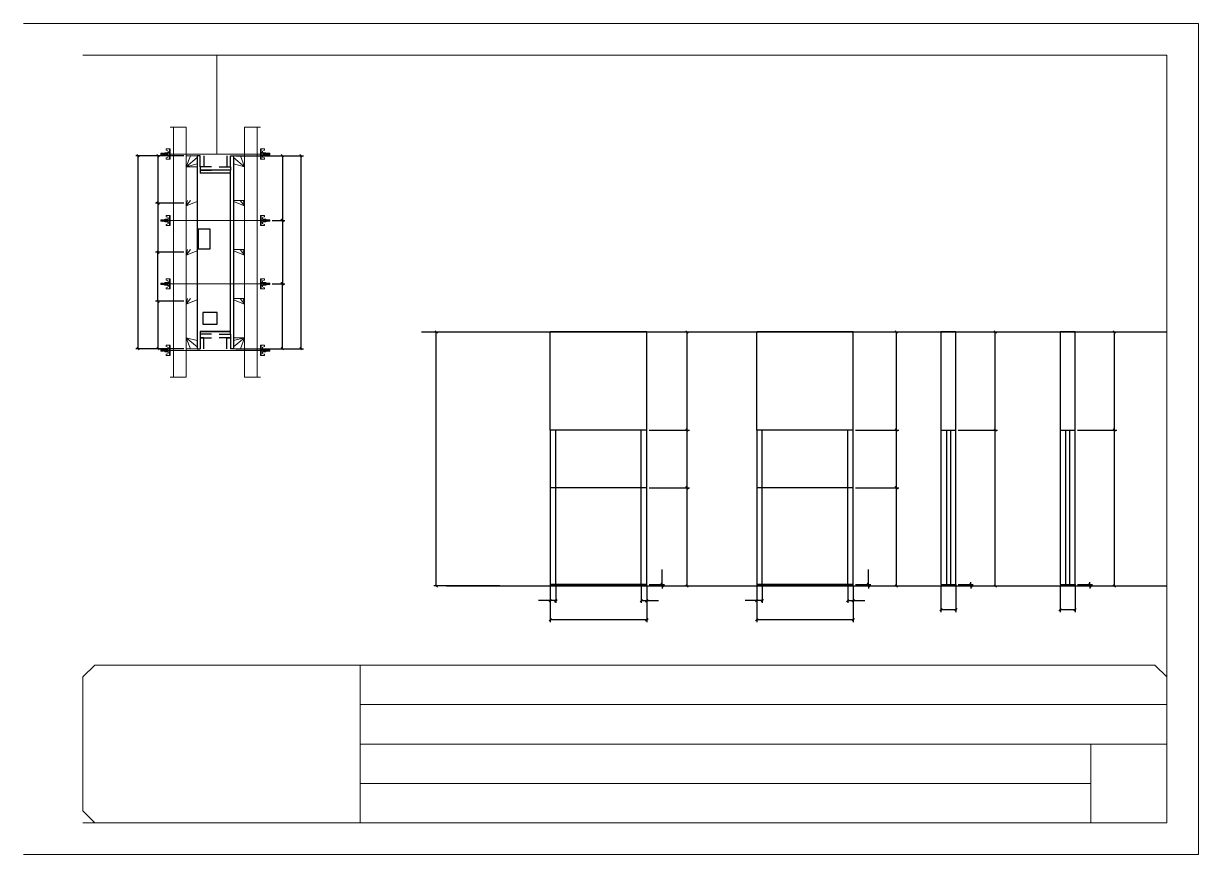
# Model space of a CAD drawing. Header units: metres. Extents: x 4341 to 8996, y 8403 to 9453.
# Drawn here: x 7511 to 8996, y 8403 to 9453 of the extents above; entities that cross this region are included whole.
import ezdxf

# ---------------------------------------------------------------- set-up
doc = ezdxf.new("R2010")
doc.units = ezdxf.units.M
for name, color, linetype in [('CHAPA', 7, 'Continuous'), ('COTA', 7, 'Continuous'), ('Hachura', 7, 'Continuous'), ('Madeira', 7, 'Continuous'), ('NIVEL 2° PAV.', 7, 'Continuous'), ('Nível', 7, 'Continuous'), ('Painéis', 7, 'Continuous'), ('Perfil Metálico', 7, 'Continuous'), ('SARR_2.2x7', 7, 'Continuous'), ('SARRAFO', 7, 'Continuous'), ('SARRAFO DE PRESSAO', 7, 'Continuous'), ('Texto Seção', 7, 'Continuous')]:
    doc.layers.add(name, color=color, linetype=linetype)

msp = doc.modelspace()

# ---------------------------------------------------------------- linework, layer by layer
at = {"layer": 'CHAPA', "color": 1, "lineweight": 25}
for points in [[(7734.7, 9285.8), (7730.7, 9285.8), (7730.7, 9041.8), (7734.7, 9041.8)], [(7734.7, 9285.8), (7730.7, 9285.8), (7730.7, 9041.8), (7734.7, 9041.8)], [(7772.7, 9285.8), (7776.7, 9285.8), (7776.7, 9041.8), (7772.7, 9041.8)], [(7772.7, 9285.8), (7776.7, 9285.8), (7776.7, 9041.8), (7772.7, 9041.8)], [(7772.7, 9263.8), (7772.7, 9267.4), (7734.7, 9267.4), (7734.7, 9263.8)], [(7772.7, 9263.8), (7772.7, 9267.4), (7734.7, 9267.4), (7734.7, 9263.8)], [(7772.7, 9060.2), (7772.7, 9063.8), (7734.7, 9063.8), (7734.7, 9060.2)], [(7772.7, 9060.2), (7772.7, 9063.8), (7734.7, 9063.8), (7734.7, 9060.2)]]:
    msp.add_lwpolyline(points, dxfattribs=at)
at = {"layer": 'COTA', "color": 241, "lineweight": 25}
for p, q in [((7713.7, 9285.8), (7653.1, 9285.8)), ((7656.1, 9041.8), (7656.1, 9285.8)), ((7713.7, 9285.8), (7678.1, 9285.8)), ((7681.1, 9285.8), (7681.1, 9225.8)), ((7779.7, 9285.8), (7865.1, 9285.8)), ((7813.7, 9285.8), (7841.4, 9285.8)), ((7838.4, 9285.8), (7838.4, 9203.9)), ((7862.1, 9041.8), (7862.1, 9285.8)), ((7713.7, 9225.8), (7678.1, 9225.8)), ((7713.7, 9225.8), (7678.1, 9225.8)), ((7681.1, 9225.8), (7681.1, 9163.8)), ((7825.5, 9203.9), (7841.4, 9203.9)), ((7825.5, 9203.9), (7841.4, 9203.9)), ((7838.4, 9203.9), (7838.4, 9123.9)), ((7713.7, 9163.8), (7678.1, 9163.8)), ((7713.7, 9163.8), (7678.1, 9163.8)), ((7681.1, 9101.8), (7681.1, 9163.8)), ((7825.5, 9123.9), (7841.4, 9123.9)), ((7825.5, 9123.9), (7841.4, 9123.9)), ((7838.4, 9041.8), (7838.4, 9123.9)), ((7713.7, 9101.8), (7678.1, 9101.8)), ((7713.7, 9101.8), (7678.1, 9101.8)), ((7681.1, 9101.8), (7681.1, 9041.8)), ((8299, 9063.1), (8177, 9063.1)), ((8177, 8939.1), (8177, 9063.1)), ((8299, 8939.1), (8299, 9063.1)), ((8559.9, 9063.1), (8437.9, 9063.1)), ((8437.9, 8939.1), (8437.9, 9063.1)), ((8559.9, 8939.1), (8559.9, 9063.1)), ((7713.7, 9041.8), (7653.1, 9041.8)), ((7713.7, 9041.8), (7678.1, 9041.8)), ((7779.7, 9041.8), (7865.1, 9041.8)), ((7813.7, 9041.8), (7841.4, 9041.8))]:
    msp.add_line(p, q, dxfattribs=at)
at = {"layer": 'COTA', "color": 0, "lineweight": 25}
for p, q in [((7657.6, 9284.3), (7654.6, 9287.3)), ((7682.6, 9284.3), (7679.6, 9287.3)), ((7839.9, 9284.3), (7836.9, 9287.3)), ((7863.6, 9284.3), (7860.6, 9287.3)), ((7679.6, 9227.3), (7682.6, 9224.3)), ((7682.6, 9224.3), (7679.6, 9227.3)), ((7836.9, 9205.4), (7839.9, 9202.4)), ((7839.9, 9202.4), (7836.9, 9205.4)), ((7679.6, 9165.3), (7682.6, 9162.3)), ((7682.6, 9162.3), (7679.6, 9165.3)), ((7839.9, 9122.4), (7836.9, 9125.4)), ((7836.9, 9125.4), (7839.9, 9122.4)), ((7682.6, 9100.3), (7679.6, 9103.3)), ((7679.6, 9103.3), (7682.6, 9100.3)), ((8351.3, 9061.6), (8348.3, 9064.6)), ((8615.9, 9061.6), (8612.9, 9064.6)), ((8740.9, 9061.6), (8737.9, 9064.6)), ((8891.4, 9061.6), (8888.4, 9064.6)), ((7654.6, 9043.3), (7657.6, 9040.3)), ((7679.6, 9043.3), (7682.6, 9040.3)), ((7836.9, 9043.3), (7839.9, 9040.3)), ((7860.6, 9043.3), (7863.6, 9040.3)), ((8351.3, 8937.6), (8348.3, 8940.6)), ((8348.3, 8940.6), (8351.3, 8937.6)), ((8615.9, 8937.6), (8612.9, 8940.6)), ((8612.9, 8940.6), (8615.9, 8937.6)), ((8737.9, 8940.6), (8740.9, 8937.6)), ((8740.9, 8937.6), (8737.9, 8940.6)), ((8888.4, 8940.6), (8891.4, 8937.6)), ((8891.4, 8937.6), (8888.4, 8940.6)), ((8351.3, 8864.6), (8348.3, 8867.6)), ((8348.3, 8867.6), (8351.3, 8864.6)), ((8615.9, 8864.6), (8612.9, 8867.6)), ((8612.9, 8867.6), (8615.9, 8864.6)), ((8316.8, 8745.6), (8319.8, 8742.6)), ((8319.8, 8740.6), (8316.8, 8743.6)), ((8348.3, 8743.6), (8351.3, 8740.6)), ((8577.6, 8745.6), (8580.6, 8742.6)), ((8580.6, 8740.6), (8577.6, 8743.6)), ((8612.9, 8743.6), (8615.9, 8740.6)), ((8707.1, 8745.6), (8710.1, 8742.6)), ((8710.1, 8740.6), (8707.1, 8743.6)), ((8737.9, 8743.6), (8740.9, 8740.6)), ((8857.6, 8745.6), (8860.6, 8742.6)), ((8860.6, 8740.6), (8857.6, 8743.6)), ((8888.4, 8743.6), (8891.4, 8740.6)), ((8178.5, 8725.1), (8175.5, 8722.1)), ((8182.5, 8722.1), (8185.5, 8725.1)), ((8293.5, 8725.1), (8290.5, 8722.1)), ((8297.5, 8722.1), (8300.5, 8725.1)), ((8439.4, 8725.1), (8436.4, 8722.1)), ((8443.4, 8722.1), (8446.4, 8725.1)), ((8554.4, 8725.1), (8551.4, 8722.1)), ((8558.4, 8722.1), (8561.4, 8725.1)), ((8672.2, 8713.7), (8669.2, 8710.7)), ((8688.2, 8710.7), (8691.2, 8713.7)), ((8822.7, 8713.7), (8819.7, 8710.7)), ((8838.7, 8710.7), (8841.7, 8713.7)), ((8178.5, 8701), (8175.5, 8698)), ((8297.5, 8698), (8300.5, 8701)), ((8439.4, 8701), (8436.4, 8698)), ((8558.4, 8698), (8561.4, 8701))]:
    msp.add_line(p, q, dxfattribs=at)
at = {"layer": 'COTA', "color": 180, "lineweight": 25}
for p, q in [((7747.1, 9192.9), (7732.1, 9192.9)), ((7732.1, 9192.9), (7732.1, 9167.9)), ((7747.1, 9167.9), (7747.1, 9192.9)), ((7732.1, 9167.9), (7747.1, 9167.9)), ((7755.9, 9087.8), (7737.9, 9087.8)), ((7737.9, 9087.8), (7737.9, 9072.8)), ((7755.9, 9072.8), (7755.9, 9087.8)), ((7737.9, 9072.8), (7755.9, 9072.8))]:
    msp.add_line(p, q, dxfattribs=at)
at = {"layer": 'COTA', "color": 4, "lineweight": 25}
for p, q in [((8302, 9063.1), (8352.8, 9063.1)), ((8349.8, 8939.1), (8349.8, 9063.1)), ((8562.9, 9063.1), (8617.4, 9063.1)), ((8614.4, 8939.1), (8614.4, 9063.1)), ((8692.7, 9063.1), (8742.4, 9063.1)), ((8739.4, 8939.1), (8739.4, 9063.1)), ((8843.2, 9063.1), (8892.9, 9063.1)), ((8889.9, 8939.1), (8889.9, 9063.1)), ((8302, 8939.1), (8352.8, 8939.1)), ((8302, 8939.1), (8352.8, 8939.1)), ((8349.8, 8866.1), (8349.8, 8939.1)), ((8562.9, 8939.1), (8617.4, 8939.1)), ((8562.9, 8939.1), (8617.4, 8939.1)), ((8614.4, 8866.1), (8614.4, 8939.1)), ((8692.7, 8939.1), (8742.4, 8939.1)), ((8692.7, 8939.1), (8742.4, 8939.1)), ((8739.4, 8742.1), (8739.4, 8939.1)), ((8843.2, 8939.1), (8892.9, 8939.1)), ((8843.2, 8939.1), (8892.9, 8939.1)), ((8889.9, 8742.1), (8889.9, 8939.1)), ((8302, 8866.1), (8352.8, 8866.1)), ((8302, 8866.1), (8352.8, 8866.1)), ((8349.8, 8742.1), (8349.8, 8866.1)), ((8562.9, 8866.1), (8617.4, 8866.1)), ((8562.9, 8866.1), (8617.4, 8866.1)), ((8614.4, 8742.1), (8614.4, 8866.1)), ((8318.3, 8744.1), (8318.3, 8762.9)), ((8579.1, 8744.1), (8579.1, 8762.9)), ((8708.6, 8744.1), (8708.6, 8747.1)), ((8859.1, 8744.1), (8859.1, 8747.1)), ((8177, 8741.1), (8177, 8696.5)), ((8177, 8739.1), (8177, 8720.6)), ((8184, 8741.1), (8184, 8720.6)), ((8292, 8741.1), (8292, 8720.6)), ((8299, 8741.1), (8299, 8696.5)), ((8299, 8739.1), (8299, 8720.6)), ((8302, 8744.1), (8321.3, 8744.1)), ((8302, 8742.1), (8321.3, 8742.1)), ((8302, 8742.1), (8352.8, 8742.1)), ((8318.3, 8742.1), (8318.3, 8744.1)), ((8318.3, 8742.1), (8318.3, 8739.1)), ((8437.9, 8741.1), (8437.9, 8696.5)), ((8437.9, 8739.1), (8437.9, 8720.6)), ((8444.9, 8741.1), (8444.9, 8720.6)), ((8552.9, 8741.1), (8552.9, 8720.6)), ((8559.9, 8741.1), (8559.9, 8696.5)), ((8559.9, 8739.1), (8559.9, 8720.6)), ((8562.9, 8744.1), (8582.1, 8744.1)), ((8562.9, 8742.1), (8582.1, 8742.1)), ((8562.9, 8742.1), (8617.4, 8742.1)), ((8579.1, 8742.1), (8579.1, 8744.1)), ((8579.1, 8742.1), (8579.1, 8739.1)), ((8670.7, 8741.1), (8670.7, 8709.2)), ((8689.7, 8741.1), (8689.7, 8709.2)), ((8692.7, 8744.1), (8711.6, 8744.1)), ((8692.7, 8742.1), (8711.6, 8742.1)), ((8692.7, 8742.1), (8742.4, 8742.1)), ((8708.6, 8742.1), (8708.6, 8744.1)), ((8708.6, 8742.1), (8708.6, 8739.1)), ((8821.2, 8741.1), (8821.2, 8709.2)), ((8840.2, 8741.1), (8840.2, 8709.2)), ((8843.2, 8744.1), (8862.1, 8744.1)), ((8843.2, 8742.1), (8862.1, 8742.1)), ((8843.2, 8742.1), (8892.9, 8742.1)), ((8859.1, 8742.1), (8859.1, 8744.1)), ((8859.1, 8742.1), (8859.1, 8739.1)), ((8177, 8723.6), (8162.3, 8723.6)), ((8184, 8723.6), (8177, 8723.6)), ((8292, 8723.6), (8299, 8723.6)), ((8299, 8723.6), (8313.8, 8723.6)), ((8437.9, 8723.6), (8423.2, 8723.6)), ((8444.9, 8723.6), (8437.9, 8723.6)), ((8552.9, 8723.6), (8559.9, 8723.6)), ((8559.9, 8723.6), (8574.6, 8723.6)), ((8670.7, 8712.2), (8689.7, 8712.2)), ((8821.2, 8712.2), (8840.2, 8712.2)), ((8299, 8699.5), (8177, 8699.5)), ((8559.9, 8699.5), (8437.9, 8699.5))]:
    msp.add_line(p, q, dxfattribs=at)
at = {"layer": 'COTA', "color": 241, "lineweight": 25}
for points in [[(8689.7, 8939.1), (8689.7, 9063.1), (8670.7, 9063.1), (8670.7, 8939.1)], [(8840.2, 8939.1), (8840.2, 9063.1), (8821.2, 9063.1), (8821.2, 8939.1)]]:
    msp.add_lwpolyline(points, dxfattribs=at)
at = {"layer": 'Hachura', "color": 0, "lineweight": 9}
for p, q in [((7685.2, 9288.8), (7684.9, 9288.5)), ((7684.9, 9288.5), (7684.9, 9287.2)), ((7685.2, 9286.9), (7684.9, 9287.2)), ((7685.5, 9288.8), (7685.2, 9288.8)), ((7685.2, 9286.9), (7685.2, 9288.8)), ((7685.9, 9286.9), (7685.2, 9288.2)), ((7685.8, 9286.8), (7685.2, 9287.9)), ((7685.2, 9287.4), (7685.6, 9286.8)), ((7685.2, 9287.2), (7685.3, 9286.9)), ((7685.5, 9288.8), (7686.5, 9286.9)), ((7685.5, 9288.8), (7686.5, 9286.9)), ((7685.6, 9288.9), (7686.7, 9286.8)), ((7686.9, 9286.8), (7685.9, 9288.9)), ((7685.9, 9286.9), (7686.5, 9286.9)), ((7686.7, 9288.8), (7686.1, 9288.8)), ((7687, 9286.9), (7686.1, 9288.8)), ((7686.7, 9288.8), (7687.7, 9286.9)), ((7686.8, 9288.9), (7687.9, 9286.8)), ((7688.1, 9286.8), (7687, 9288.9)), ((7687.7, 9286.9), (7687, 9286.9)), ((7687.9, 9288.8), (7687.2, 9288.8)), ((7688.2, 9286.9), (7687.2, 9288.8)), ((7687.4, 9288.8), (7687.2, 9288.8)), ((7687.9, 9288.8), (7688.8, 9286.9)), ((7688, 9288.9), (7689, 9286.8)), ((7689.3, 9286.8), (7688.2, 9288.9)), ((7688.4, 9286.9), (7688.2, 9286.9)), ((7689, 9288.8), (7688.4, 9288.8)), ((7689.3, 9286.9), (7688.4, 9288.8)), ((7688.4, 9286.9), (7688.8, 9286.9)), ((7689, 9288.8), (7690, 9286.9)), ((7689.3, 9286.9), (7690, 9286.9)), ((7690, 9287.7), (7689.4, 9288.9)), ((7690, 9287.9), (7689.5, 9288.8)), ((7690, 9288.8), (7689.5, 9288.8)), ((7690, 9286.1), (7690, 9289.5)), ((7690, 9289.5), (7693.2, 9289.5)), ((7690, 9288.5), (7693.2, 9288.5)), ((7690, 9286.9), (7693.2, 9286.9)), ((7693.2, 9286.1), (7690, 9286.1)), ((7690.1, 9286.1), (7690.1, 9289.5)), ((7691.5, 9294.3), (7691.5, 9292.6)), ((7691.5, 9292.6), (7693.7, 9292)), ((7691.5, 9283), (7693.7, 9283.6)), ((7691.5, 9281.4), (7691.5, 9283)), ((7695.8, 9281.4), (7691.5, 9281.4)), ((7696.7, 9294.3), (7691.6, 9294.3)), ((7693.2, 9289.7), (7693.2, 9285.9)), ((7695.8, 9289.7), (7693.2, 9289.7)), ((7693.2, 9285.9), (7693.2, 9286.1)), ((7693.2, 9285.9), (7693.2, 9286.1)), ((7693.2, 9285.9), (7695.8, 9285.9)), ((7695.8, 9288.1), (7693.8, 9288.1)), ((7693.8, 9287.6), (7695.8, 9287.6)), ((7694, 9291.7), (7694, 9289.7)), ((7694, 9283.9), (7694, 9285.9)), ((7695.8, 9294.3), (7695.8, 9281.4)), ((7695.8, 9294.3), (7695.8, 9289.1)), ((7695.8, 9294.1), (7696.7, 9294.1)), ((7695.8, 9293.9), (7696.7, 9293.9)), ((7695.8, 9293.6), (7696.7, 9293.6)), ((7695.8, 9293.1), (7696.7, 9293.1)), ((7695.8, 9292.3), (7696.7, 9292.3)), ((7695.8, 9290.9), (7696.7, 9290.9)), ((7695.8, 9287.8), (7695.8, 9289.7)), ((7695.8, 9289.1), (7695.8, 9288.5)), ((7695.8, 9287.8), (7696.7, 9287.8)), ((7695.8, 9284.8), (7696.7, 9284.8)), ((7695.8, 9283.4), (7696.7, 9283.4)), ((7695.8, 9282.5), (7696.7, 9282.5)), ((7695.8, 9282), (7696.7, 9282)), ((7695.8, 9281.7), (7696.7, 9281.7)), ((7695.8, 9281.5), (7696.7, 9281.5)), ((7695.8, 9281.4), (7696.7, 9281.4)), ((7696.1, 9288.8), (7695.9, 9288.8)), ((7695.9, 9286.8), (7696.4, 9286.8)), ((7696.5, 9288.8), (7696.1, 9288.8)), ((7696.7, 9281.4), (7696.7, 9294.3)), ((7696.7, 9282.3), (7696.7, 9290.1)), ((7810.7, 9281.4), (7810.7, 9294.3)), ((7810.7, 9294.3), (7815.8, 9294.3)), ((7811.6, 9294.1), (7810.7, 9294.1)), ((7811.6, 9293.9), (7810.7, 9293.9)), ((7811.6, 9293.6), (7810.7, 9293.6)), ((7811.6, 9293.1), (7810.7, 9293.1)), ((7811.6, 9292.3), (7810.7, 9292.3)), ((7811.6, 9290.9), (7810.7, 9290.9)), ((7810.7, 9282.3), (7810.7, 9290.1)), ((7811.6, 9287.8), (7810.7, 9287.8)), ((7811.6, 9284.8), (7810.7, 9284.8)), ((7811.6, 9283.4), (7810.7, 9283.4)), ((7811.6, 9282.5), (7810.7, 9282.5)), ((7811.6, 9282), (7810.7, 9282)), ((7811.6, 9281.7), (7810.7, 9281.7)), ((7811.6, 9281.5), (7810.7, 9281.5)), ((7811.6, 9281.4), (7810.7, 9281.4)), ((7810.8, 9288.8), (7811.3, 9288.8)), ((7811.5, 9286.8), (7811, 9286.8)), ((7811.3, 9288.8), (7811.5, 9288.8)), ((7811.6, 9294.3), (7811.6, 9281.4)), ((7811.6, 9294.3), (7811.6, 9289.1)), ((7811.6, 9287.8), (7811.6, 9289.7)), ((7811.6, 9289.7), (7814.2, 9289.7)), ((7811.6, 9289.1), (7811.6, 9288.5)), ((7811.6, 9288.1), (7813.6, 9288.1)), ((7813.6, 9287.6), (7811.6, 9287.6)), ((7814.2, 9285.9), (7811.6, 9285.9)), ((7811.6, 9281.4), (7815.9, 9281.4)), ((7813.4, 9291.7), (7813.4, 9289.7)), ((7813.4, 9283.9), (7813.4, 9285.9)), ((7815.9, 9292.6), (7813.6, 9292)), ((7815.9, 9283), (7813.6, 9283.6)), ((7814.2, 9289.7), (7814.2, 9285.9)), ((7817.4, 9289.5), (7814.2, 9289.5)), ((7817.4, 9288.5), (7814.2, 9288.5)), ((7817.4, 9286.9), (7814.2, 9286.9)), ((7814.2, 9286.1), (7817.4, 9286.1)), ((7814.2, 9285.9), (7814.2, 9286.1)), ((7814.2, 9285.9), (7814.2, 9286.1)), ((7815.9, 9294.3), (7815.9, 9292.6)), ((7815.9, 9281.4), (7815.9, 9283)), ((7817.3, 9286.1), (7817.3, 9289.5)), ((7817.4, 9286.1), (7817.4, 9289.5)), ((7817.4, 9287.7), (7818, 9288.9)), ((7818.4, 9288.8), (7817.4, 9286.9)), ((7817.4, 9287.9), (7817.9, 9288.8)), ((7817.4, 9288.8), (7817.9, 9288.8)), ((7818, 9286.9), (7817.4, 9286.9)), ((7818, 9286.9), (7819, 9288.8)), ((7818.1, 9286.8), (7819.2, 9288.9)), ((7819.4, 9288.9), (7818.4, 9286.8)), ((7818.4, 9288.8), (7819, 9288.8)), ((7819.5, 9288.8), (7818.6, 9286.9)), ((7819, 9286.9), (7818.6, 9286.9)), ((7819, 9286.9), (7819.2, 9286.9)), ((7819.2, 9286.9), (7820.2, 9288.8)), ((7819.3, 9286.8), (7820.4, 9288.9)), ((7820.6, 9288.9), (7819.5, 9286.8)), ((7819.5, 9288.8), (7820.2, 9288.8)), ((7820.7, 9288.8), (7819.7, 9286.9)), ((7819.7, 9286.9), (7820.4, 9286.9)), ((7820, 9288.8), (7820.2, 9288.8)), ((7820.4, 9286.8), (7821.5, 9288.9)), ((7820.4, 9286.9), (7821.3, 9288.8)), ((7821.8, 9288.9), (7820.7, 9286.8)), ((7820.7, 9288.8), (7821.3, 9288.8)), ((7821.9, 9288.8), (7820.9, 9286.9)), ((7821.9, 9288.8), (7820.9, 9286.9)), ((7821.5, 9286.9), (7820.9, 9286.9)), ((7821.5, 9286.9), (7822.2, 9288.2)), ((7821.6, 9286.8), (7822.2, 9287.9)), ((7822.2, 9287.4), (7821.8, 9286.8)), ((7821.9, 9288.8), (7822.2, 9288.8)), ((7822.2, 9287.2), (7822, 9286.9)), ((7822.2, 9288.8), (7822.5, 9288.5)), ((7822.2, 9286.9), (7822.2, 9288.8)), ((7822.2, 9286.9), (7822.5, 9287.2)), ((7822.5, 9288.5), (7822.5, 9287.2)), ((7691.5, 9210.3), (7691.5, 9208.6)), ((7691.5, 9208.6), (7693.7, 9208)), ((7696.7, 9210.3), (7691.6, 9210.3)), ((7694, 9207.7), (7694, 9205.7)), ((7695.8, 9210.3), (7695.8, 9197.4)), ((7695.8, 9210.3), (7695.8, 9205.1)), ((7695.8, 9210.1), (7696.7, 9210.1)), ((7695.8, 9209.9), (7696.7, 9209.9)), ((7695.8, 9209.6), (7696.7, 9209.6)), ((7695.8, 9209.1), (7696.7, 9209.1)), ((7695.8, 9208.3), (7696.7, 9208.3)), ((7696.7, 9197.4), (7696.7, 9210.3)), ((7810.7, 9197.4), (7810.7, 9210.3)), ((7810.7, 9210.3), (7815.8, 9210.3)), ((7811.6, 9210.1), (7810.7, 9210.1)), ((7811.6, 9209.9), (7810.7, 9209.9)), ((7811.6, 9209.6), (7810.7, 9209.6)), ((7811.6, 9209.1), (7810.7, 9209.1)), ((7811.6, 9208.3), (7810.7, 9208.3)), ((7811.6, 9210.3), (7811.6, 9197.4)), ((7811.6, 9210.3), (7811.6, 9205.1)), ((7813.4, 9207.7), (7813.4, 9205.7)), ((7815.9, 9208.6), (7813.6, 9208)), ((7815.9, 9210.3), (7815.9, 9208.6)), ((7685.2, 9204.8), (7684.9, 9204.5)), ((7684.9, 9204.5), (7684.9, 9203.2)), ((7685.2, 9202.9), (7684.9, 9203.2)), ((7685.5, 9204.8), (7685.2, 9204.8)), ((7685.2, 9202.9), (7685.2, 9204.8)), ((7685.9, 9202.9), (7685.2, 9204.2)), ((7685.8, 9202.8), (7685.2, 9203.9)), ((7685.2, 9203.4), (7685.6, 9202.8)), ((7685.2, 9203.2), (7685.3, 9202.9)), ((7685.5, 9204.8), (7686.5, 9202.9)), ((7685.5, 9204.8), (7686.5, 9202.9)), ((7685.6, 9204.9), (7686.7, 9202.8)), ((7686.9, 9202.8), (7685.9, 9204.9)), ((7685.9, 9202.9), (7686.5, 9202.9)), ((7686.7, 9204.8), (7686.1, 9204.8)), ((7687, 9202.9), (7686.1, 9204.8)), ((7686.7, 9204.8), (7687.7, 9202.9)), ((7686.8, 9204.9), (7687.9, 9202.8)), ((7688.1, 9202.8), (7687, 9204.9)), ((7687.7, 9202.9), (7687, 9202.9)), ((7687.9, 9204.8), (7687.2, 9204.8)), ((7688.2, 9202.9), (7687.2, 9204.8)), ((7687.4, 9204.8), (7687.2, 9204.8)), ((7687.9, 9204.8), (7688.8, 9202.9)), ((7688, 9204.9), (7689, 9202.8)), ((7689.3, 9202.8), (7688.2, 9204.9)), ((7688.4, 9202.9), (7688.2, 9202.9)), ((7689, 9204.8), (7688.4, 9204.8)), ((7689.3, 9202.9), (7688.4, 9204.8)), ((7688.4, 9202.9), (7688.8, 9202.9)), ((7689, 9204.8), (7690, 9202.9)), ((7689.3, 9202.9), (7690, 9202.9)), ((7690, 9203.7), (7689.4, 9204.9)), ((7690, 9203.9), (7689.5, 9204.8)), ((7690, 9204.8), (7689.5, 9204.8)), ((7690, 9202.1), (7690, 9205.5)), ((7690, 9205.5), (7693.2, 9205.5)), ((7690, 9204.5), (7693.2, 9204.5)), ((7690, 9202.9), (7693.2, 9202.9)), ((7693.2, 9202.1), (7690, 9202.1)), ((7690.1, 9202.1), (7690.1, 9205.5)), ((7691.5, 9199), (7693.7, 9199.6)), ((7691.5, 9197.4), (7691.5, 9199)), ((7695.8, 9197.4), (7691.5, 9197.4)), ((7693.2, 9205.7), (7693.2, 9201.9)), ((7695.8, 9205.7), (7693.2, 9205.7)), ((7693.2, 9201.9), (7693.2, 9202.1)), ((7693.2, 9201.9), (7693.2, 9202.1)), ((7693.2, 9201.9), (7695.8, 9201.9)), ((7695.8, 9204.1), (7693.8, 9204.1)), ((7693.8, 9203.6), (7695.8, 9203.6)), ((7694, 9199.9), (7694, 9201.9)), ((7695.8, 9206.9), (7696.7, 9206.9)), ((7695.8, 9203.8), (7695.8, 9205.7)), ((7695.8, 9205.1), (7695.8, 9204.5)), ((7695.8, 9203.8), (7696.7, 9203.8)), ((7695.8, 9200.8), (7696.7, 9200.8)), ((7695.8, 9199.4), (7696.7, 9199.4)), ((7695.8, 9198.5), (7696.7, 9198.5)), ((7695.8, 9198), (7696.7, 9198)), ((7695.8, 9197.7), (7696.7, 9197.7)), ((7695.8, 9197.5), (7696.7, 9197.5)), ((7695.8, 9197.4), (7696.7, 9197.4)), ((7696.1, 9204.8), (7695.9, 9204.8)), ((7695.9, 9202.8), (7696.4, 9202.8)), ((7696.5, 9204.8), (7696.1, 9204.8)), ((7696.7, 9198.3), (7696.7, 9206.1)), ((7811.6, 9206.9), (7810.7, 9206.9)), ((7810.7, 9198.3), (7810.7, 9206.1)), ((7811.6, 9203.8), (7810.7, 9203.8)), ((7811.6, 9200.8), (7810.7, 9200.8)), ((7811.6, 9199.4), (7810.7, 9199.4)), ((7811.6, 9198.5), (7810.7, 9198.5)), ((7811.6, 9198), (7810.7, 9198)), ((7811.6, 9197.7), (7810.7, 9197.7)), ((7811.6, 9197.5), (7810.7, 9197.5)), ((7811.6, 9197.4), (7810.7, 9197.4)), ((7810.8, 9204.8), (7811.3, 9204.8)), ((7811.5, 9202.8), (7811, 9202.8)), ((7811.3, 9204.8), (7811.5, 9204.8)), ((7811.6, 9203.8), (7811.6, 9205.7)), ((7811.6, 9205.7), (7814.2, 9205.7)), ((7811.6, 9205.1), (7811.6, 9204.5)), ((7811.6, 9204.1), (7813.6, 9204.1)), ((7813.6, 9203.6), (7811.6, 9203.6)), ((7814.2, 9201.9), (7811.6, 9201.9)), ((7811.6, 9197.4), (7815.9, 9197.4)), ((7813.4, 9199.9), (7813.4, 9201.9)), ((7815.9, 9199), (7813.6, 9199.6)), ((7814.2, 9205.7), (7814.2, 9201.9)), ((7817.4, 9205.5), (7814.2, 9205.5)), ((7817.4, 9204.5), (7814.2, 9204.5)), ((7817.4, 9202.9), (7814.2, 9202.9)), ((7814.2, 9202.1), (7817.4, 9202.1)), ((7814.2, 9201.9), (7814.2, 9202.1)), ((7814.2, 9201.9), (7814.2, 9202.1)), ((7815.9, 9197.4), (7815.9, 9199)), ((7817.3, 9202.1), (7817.3, 9205.5)), ((7817.4, 9202.1), (7817.4, 9205.5)), ((7817.4, 9203.7), (7818, 9204.9)), ((7818.4, 9204.8), (7817.4, 9202.9)), ((7817.4, 9203.9), (7817.9, 9204.8)), ((7817.4, 9204.8), (7817.9, 9204.8)), ((7818, 9202.9), (7817.4, 9202.9)), ((7818, 9202.9), (7819, 9204.8)), ((7818.1, 9202.8), (7819.2, 9204.9)), ((7819.4, 9204.9), (7818.4, 9202.8)), ((7818.4, 9204.8), (7819, 9204.8)), ((7819.5, 9204.8), (7818.6, 9202.9)), ((7819, 9202.9), (7818.6, 9202.9)), ((7819, 9202.9), (7819.2, 9202.9)), ((7819.2, 9202.9), (7820.2, 9204.8)), ((7819.3, 9202.8), (7820.4, 9204.9)), ((7820.6, 9204.9), (7819.5, 9202.8)), ((7819.5, 9204.8), (7820.2, 9204.8)), ((7820.7, 9204.8), (7819.7, 9202.9)), ((7819.7, 9202.9), (7820.4, 9202.9)), ((7820, 9204.8), (7820.2, 9204.8)), ((7820.4, 9202.8), (7821.5, 9204.9)), ((7820.4, 9202.9), (7821.3, 9204.8)), ((7821.8, 9204.9), (7820.7, 9202.8)), ((7820.7, 9204.8), (7821.3, 9204.8)), ((7821.9, 9204.8), (7820.9, 9202.9)), ((7821.9, 9204.8), (7820.9, 9202.9)), ((7821.5, 9202.9), (7820.9, 9202.9)), ((7821.5, 9202.9), (7822.2, 9204.2)), ((7821.6, 9202.8), (7822.2, 9203.9)), ((7822.2, 9203.4), (7821.8, 9202.8)), ((7821.9, 9204.8), (7822.2, 9204.8)), ((7822.2, 9203.2), (7822, 9202.9)), ((7822.2, 9204.8), (7822.5, 9204.5)), ((7822.2, 9202.9), (7822.2, 9204.8)), ((7822.2, 9202.9), (7822.5, 9203.2)), ((7822.5, 9204.5), (7822.5, 9203.2)), ((7685.2, 9124.8), (7684.9, 9124.5)), ((7684.9, 9124.5), (7684.9, 9123.2)), ((7685.2, 9122.9), (7684.9, 9123.2)), ((7685.5, 9124.8), (7685.2, 9124.8)), ((7685.2, 9122.9), (7685.2, 9124.8)), ((7685.9, 9122.9), (7685.2, 9124.2)), ((7685.8, 9122.8), (7685.2, 9123.9)), ((7685.2, 9123.4), (7685.6, 9122.8)), ((7685.2, 9123.2), (7685.3, 9122.9)), ((7685.5, 9124.8), (7686.5, 9122.9)), ((7685.5, 9124.8), (7686.5, 9122.9)), ((7685.6, 9124.9), (7686.7, 9122.8)), ((7686.9, 9122.8), (7685.9, 9124.9)), ((7685.9, 9122.9), (7686.5, 9122.9)), ((7686.7, 9124.8), (7686.1, 9124.8)), ((7687, 9122.9), (7686.1, 9124.8)), ((7686.7, 9124.8), (7687.7, 9122.9)), ((7686.8, 9124.9), (7687.9, 9122.8)), ((7688.1, 9122.8), (7687, 9124.9)), ((7687.7, 9122.9), (7687, 9122.9)), ((7687.9, 9124.8), (7687.2, 9124.8)), ((7688.2, 9122.9), (7687.2, 9124.8)), ((7687.4, 9124.8), (7687.2, 9124.8)), ((7687.9, 9124.8), (7688.8, 9122.9)), ((7688, 9124.9), (7689, 9122.8)), ((7689.3, 9122.8), (7688.2, 9124.9)), ((7688.4, 9122.9), (7688.2, 9122.9)), ((7689, 9124.8), (7688.4, 9124.8)), ((7689.3, 9122.9), (7688.4, 9124.8)), ((7688.4, 9122.9), (7688.8, 9122.9)), ((7689, 9124.8), (7690, 9122.9)), ((7689.3, 9122.9), (7690, 9122.9)), ((7690, 9123.7), (7689.4, 9124.9)), ((7690, 9123.9), (7689.5, 9124.8)), ((7690, 9124.8), (7689.5, 9124.8)), ((7690, 9122.1), (7690, 9125.5)), ((7690, 9125.5), (7693.2, 9125.5)), ((7690, 9124.5), (7693.2, 9124.5)), ((7690, 9122.9), (7693.2, 9122.9)), ((7693.2, 9122.1), (7690, 9122.1)), ((7690.1, 9122.1), (7690.1, 9125.5)), ((7691.5, 9130.3), (7691.5, 9128.6)), ((7691.5, 9128.6), (7693.7, 9128)), ((7691.5, 9119), (7693.7, 9119.6)), ((7691.5, 9117.4), (7691.5, 9119)), ((7696.7, 9130.3), (7691.6, 9130.3)), ((7693.2, 9125.7), (7693.2, 9121.9)), ((7695.8, 9125.7), (7693.2, 9125.7)), ((7693.2, 9121.9), (7693.2, 9122.1)), ((7693.2, 9121.9), (7693.2, 9122.1)), ((7693.2, 9121.9), (7695.8, 9121.9)), ((7695.8, 9124.1), (7693.8, 9124.1)), ((7693.8, 9123.6), (7695.8, 9123.6)), ((7694, 9127.7), (7694, 9125.7)), ((7694, 9119.9), (7694, 9121.9)), ((7695.8, 9130.3), (7695.8, 9117.4)), ((7695.8, 9130.3), (7695.8, 9125.1)), ((7695.8, 9130.1), (7696.7, 9130.1)), ((7695.8, 9129.9), (7696.7, 9129.9)), ((7695.8, 9129.6), (7696.7, 9129.6)), ((7695.8, 9129.1), (7696.7, 9129.1)), ((7695.8, 9128.3), (7696.7, 9128.3)), ((7695.8, 9126.9), (7696.7, 9126.9)), ((7695.8, 9123.8), (7695.8, 9125.7)), ((7695.8, 9125.1), (7695.8, 9124.5)), ((7695.8, 9123.8), (7696.7, 9123.8)), ((7695.8, 9120.8), (7696.7, 9120.8)), ((7695.8, 9119.4), (7696.7, 9119.4)), ((7695.8, 9118.5), (7696.7, 9118.5)), ((7695.8, 9118), (7696.7, 9118)), ((7696.1, 9124.8), (7695.9, 9124.8)), ((7695.9, 9122.8), (7696.4, 9122.8)), ((7696.5, 9124.8), (7696.1, 9124.8)), ((7696.7, 9117.4), (7696.7, 9130.3)), ((7696.7, 9118.3), (7696.7, 9126.1)), ((7810.7, 9117.4), (7810.7, 9130.3)), ((7810.7, 9130.3), (7815.8, 9130.3)), ((7811.6, 9130.1), (7810.7, 9130.1)), ((7811.6, 9129.9), (7810.7, 9129.9)), ((7811.6, 9129.6), (7810.7, 9129.6)), ((7811.6, 9129.1), (7810.7, 9129.1)), ((7811.6, 9128.3), (7810.7, 9128.3)), ((7811.6, 9126.9), (7810.7, 9126.9)), ((7810.7, 9118.3), (7810.7, 9126.1)), ((7811.6, 9123.8), (7810.7, 9123.8)), ((7811.6, 9120.8), (7810.7, 9120.8)), ((7811.6, 9119.4), (7810.7, 9119.4)), ((7811.6, 9118.5), (7810.7, 9118.5)), ((7811.6, 9118), (7810.7, 9118)), ((7810.8, 9124.8), (7811.3, 9124.8)), ((7811.5, 9122.8), (7811, 9122.8)), ((7811.3, 9124.8), (7811.5, 9124.8)), ((7811.6, 9130.3), (7811.6, 9117.4)), ((7811.6, 9130.3), (7811.6, 9125.1)), ((7811.6, 9123.8), (7811.6, 9125.7)), ((7811.6, 9125.7), (7814.2, 9125.7)), ((7811.6, 9125.1), (7811.6, 9124.5)), ((7811.6, 9124.1), (7813.6, 9124.1)), ((7813.6, 9123.6), (7811.6, 9123.6)), ((7814.2, 9121.9), (7811.6, 9121.9)), ((7813.4, 9127.7), (7813.4, 9125.7)), ((7813.4, 9119.9), (7813.4, 9121.9)), ((7815.9, 9128.6), (7813.6, 9128)), ((7815.9, 9119), (7813.6, 9119.6)), ((7814.2, 9125.7), (7814.2, 9121.9)), ((7817.4, 9125.5), (7814.2, 9125.5)), ((7817.4, 9124.5), (7814.2, 9124.5)), ((7817.4, 9122.9), (7814.2, 9122.9)), ((7814.2, 9122.1), (7817.4, 9122.1)), ((7814.2, 9121.9), (7814.2, 9122.1)), ((7814.2, 9121.9), (7814.2, 9122.1)), ((7815.9, 9130.3), (7815.9, 9128.6)), ((7815.9, 9117.4), (7815.9, 9119)), ((7817.3, 9122.1), (7817.3, 9125.5)), ((7817.4, 9122.1), (7817.4, 9125.5)), ((7817.4, 9123.7), (7818, 9124.9)), ((7818.4, 9124.8), (7817.4, 9122.9)), ((7817.4, 9123.9), (7817.9, 9124.8)), ((7817.4, 9124.8), (7817.9, 9124.8)), ((7818, 9122.9), (7817.4, 9122.9)), ((7818, 9122.9), (7819, 9124.8)), ((7818.1, 9122.8), (7819.2, 9124.9)), ((7819.4, 9124.9), (7818.4, 9122.8)), ((7818.4, 9124.8), (7819, 9124.8)), ((7819.5, 9124.8), (7818.6, 9122.9)), ((7819, 9122.9), (7818.6, 9122.9)), ((7819, 9122.9), (7819.2, 9122.9)), ((7819.2, 9122.9), (7820.2, 9124.8)), ((7819.3, 9122.8), (7820.4, 9124.9)), ((7820.6, 9124.9), (7819.5, 9122.8)), ((7819.5, 9124.8), (7820.2, 9124.8)), ((7820.7, 9124.8), (7819.7, 9122.9)), ((7819.7, 9122.9), (7820.4, 9122.9)), ((7820, 9124.8), (7820.2, 9124.8)), ((7820.4, 9122.8), (7821.5, 9124.9)), ((7820.4, 9122.9), (7821.3, 9124.8)), ((7821.8, 9124.9), (7820.7, 9122.8)), ((7820.7, 9124.8), (7821.3, 9124.8)), ((7821.9, 9124.8), (7820.9, 9122.9)), ((7821.9, 9124.8), (7820.9, 9122.9)), ((7821.5, 9122.9), (7820.9, 9122.9)), ((7821.5, 9122.9), (7822.2, 9124.2)), ((7821.6, 9122.8), (7822.2, 9123.9)), ((7822.2, 9123.4), (7821.8, 9122.8)), ((7821.9, 9124.8), (7822.2, 9124.8)), ((7822.2, 9123.2), (7822, 9122.9)), ((7822.2, 9124.8), (7822.5, 9124.5)), ((7822.2, 9122.9), (7822.2, 9124.8)), ((7822.2, 9122.9), (7822.5, 9123.2)), ((7822.5, 9124.5), (7822.5, 9123.2)), ((7695.8, 9117.4), (7691.5, 9117.4)), ((7695.8, 9117.7), (7696.7, 9117.7)), ((7695.8, 9117.5), (7696.7, 9117.5)), ((7695.8, 9117.4), (7696.7, 9117.4)), ((7811.6, 9117.7), (7810.7, 9117.7)), ((7811.6, 9117.5), (7810.7, 9117.5)), ((7811.6, 9117.4), (7810.7, 9117.4)), ((7811.6, 9117.4), (7815.9, 9117.4)), ((7695.8, 9046.3), (7691.5, 9046.3)), ((7691.5, 9046.3), (7691.5, 9044.6)), ((7691.5, 9044.6), (7693.7, 9044)), ((7694, 9043.7), (7694, 9041.7)), ((7695.8, 9033.4), (7695.8, 9046.3)), ((7695.8, 9046.3), (7696.7, 9046.3)), ((7695.8, 9046.1), (7696.7, 9046.1)), ((7695.8, 9045.9), (7696.7, 9045.9)), ((7695.8, 9045.6), (7696.7, 9045.6)), ((7695.8, 9045.1), (7696.7, 9045.1)), ((7695.8, 9044.3), (7696.7, 9044.3)), ((7696.7, 9046.3), (7696.7, 9033.4)), ((7696.7, 9045.3), (7696.7, 9037.5)), ((7810.7, 9046.3), (7810.7, 9033.4)), ((7811.6, 9046.3), (7810.7, 9046.3)), ((7811.6, 9046.1), (7810.7, 9046.1)), ((7811.6, 9045.9), (7810.7, 9045.9)), ((7811.6, 9045.6), (7810.7, 9045.6)), ((7810.7, 9045.3), (7810.7, 9037.5)), ((7811.6, 9045.1), (7810.7, 9045.1)), ((7811.6, 9044.3), (7810.7, 9044.3)), ((7811.6, 9033.4), (7811.6, 9046.3)), ((7811.6, 9046.3), (7815.9, 9046.3)), ((7813.4, 9043.7), (7813.4, 9041.7)), ((7815.9, 9044.6), (7813.6, 9044)), ((7815.9, 9046.3), (7815.9, 9044.6)), ((7685.2, 9040.7), (7684.9, 9040.4)), ((7684.9, 9039.1), (7684.9, 9040.4)), ((7685.2, 9038.8), (7684.9, 9039.1)), ((7685.2, 9040.2), (7685.6, 9040.9)), ((7685.8, 9040.8), (7685.2, 9039.7)), ((7685.2, 9040.5), (7685.3, 9040.7)), ((7685.9, 9040.7), (7685.2, 9039.4)), ((7685.2, 9040.7), (7685.2, 9038.8)), ((7685.5, 9038.8), (7685.2, 9038.8)), ((7685.5, 9038.8), (7686.5, 9040.7)), ((7685.5, 9038.8), (7686.5, 9040.7)), ((7685.6, 9038.7), (7686.7, 9040.9)), ((7686.9, 9040.8), (7685.9, 9038.7)), ((7685.9, 9040.7), (7686.5, 9040.7)), ((7687, 9040.7), (7686.1, 9038.8)), ((7686.7, 9038.8), (7686.1, 9038.8)), ((7686.7, 9038.8), (7687.7, 9040.7)), ((7686.8, 9038.7), (7687.9, 9040.9)), ((7688.1, 9040.8), (7687, 9038.7)), ((7687.7, 9040.7), (7687, 9040.7)), ((7688.2, 9040.7), (7687.2, 9038.8)), ((7687.9, 9038.8), (7687.2, 9038.8)), ((7687.4, 9038.8), (7687.2, 9038.8)), ((7687.9, 9038.8), (7688.8, 9040.7)), ((7688, 9038.7), (7689, 9040.9)), ((7689.3, 9040.8), (7688.2, 9038.7)), ((7688.4, 9040.7), (7688.2, 9040.7)), ((7688.4, 9040.7), (7688.8, 9040.7)), ((7689.3, 9040.7), (7688.4, 9038.8)), ((7689, 9038.8), (7688.4, 9038.8)), ((7689, 9038.8), (7690, 9040.7)), ((7689.3, 9040.7), (7690, 9040.7)), ((7690, 9039.9), (7689.4, 9038.7)), ((7690, 9039.7), (7689.5, 9038.8)), ((7690, 9038.8), (7689.5, 9038.8)), ((7690, 9041.5), (7690, 9038.1)), ((7693.2, 9041.5), (7690, 9041.5)), ((7690, 9040.7), (7693.2, 9040.7)), ((7690, 9039.2), (7693.2, 9039.2)), ((7690, 9038.1), (7693.2, 9038.1)), ((7690.1, 9041.5), (7690.1, 9038.1)), ((7691.5, 9035), (7693.7, 9035.6)), ((7691.5, 9033.4), (7691.5, 9035)), ((7696.7, 9033.4), (7691.6, 9033.4)), ((7693.2, 9037.9), (7693.2, 9041.7)), ((7693.2, 9041.7), (7695.8, 9041.7)), ((7693.2, 9041.7), (7693.2, 9041.5)), ((7693.2, 9041.7), (7693.2, 9041.5)), ((7695.8, 9037.9), (7693.2, 9037.9)), ((7693.8, 9040), (7695.8, 9040)), ((7695.8, 9039.5), (7693.8, 9039.5)), ((7694, 9035.9), (7694, 9037.9)), ((7695.8, 9042.8), (7696.7, 9042.8)), ((7695.8, 9039.8), (7695.8, 9037.9)), ((7695.8, 9039.8), (7696.7, 9039.8)), ((7695.8, 9038.5), (7695.8, 9039.2)), ((7695.8, 9033.4), (7695.8, 9038.5)), ((7695.8, 9036.8), (7696.7, 9036.8)), ((7695.8, 9035.4), (7696.7, 9035.4)), ((7695.8, 9034.5), (7696.7, 9034.5)), ((7695.8, 9034), (7696.7, 9034)), ((7695.8, 9033.7), (7696.7, 9033.7)), ((7695.8, 9033.5), (7696.7, 9033.5)), ((7695.9, 9040.8), (7696.4, 9040.8)), ((7696.1, 9038.8), (7695.9, 9038.8)), ((7696.5, 9038.8), (7696.1, 9038.8)), ((7811.6, 9042.8), (7810.7, 9042.8)), ((7811.6, 9039.8), (7810.7, 9039.8)), ((7811.6, 9036.8), (7810.7, 9036.8)), ((7811.6, 9035.4), (7810.7, 9035.4)), ((7811.6, 9034.5), (7810.7, 9034.5)), ((7811.6, 9034), (7810.7, 9034)), ((7811.6, 9033.7), (7810.7, 9033.7)), ((7811.6, 9033.5), (7810.7, 9033.5)), ((7810.7, 9033.4), (7815.8, 9033.4)), ((7810.8, 9038.8), (7811.3, 9038.8)), ((7811.5, 9040.8), (7811, 9040.8)), ((7811.3, 9038.8), (7811.5, 9038.8)), ((7814.2, 9041.7), (7811.6, 9041.7)), ((7813.6, 9040), (7811.6, 9040)), ((7811.6, 9039.8), (7811.6, 9037.9)), ((7811.6, 9039.5), (7813.6, 9039.5)), ((7811.6, 9038.5), (7811.6, 9039.2)), ((7811.6, 9033.4), (7811.6, 9038.5)), ((7811.6, 9037.9), (7814.2, 9037.9)), ((7813.4, 9035.9), (7813.4, 9037.9)), ((7815.9, 9035), (7813.6, 9035.6)), ((7814.2, 9037.9), (7814.2, 9041.7)), ((7814.2, 9041.7), (7814.2, 9041.5)), ((7814.2, 9041.7), (7814.2, 9041.5)), ((7814.2, 9041.5), (7817.4, 9041.5)), ((7817.4, 9040.7), (7814.2, 9040.7)), ((7817.4, 9039.2), (7814.2, 9039.2)), ((7817.4, 9038.1), (7814.2, 9038.1)), ((7815.9, 9033.4), (7815.9, 9035)), ((7817.3, 9041.5), (7817.3, 9038.1)), ((7817.4, 9041.5), (7817.4, 9038.1)), ((7818, 9040.7), (7817.4, 9040.7)), ((7818.4, 9038.8), (7817.4, 9040.7)), ((7817.4, 9039.9), (7818, 9038.7)), ((7817.4, 9039.7), (7817.9, 9038.8)), ((7817.4, 9038.8), (7817.9, 9038.8)), ((7818, 9040.7), (7819, 9038.8)), ((7818.1, 9040.8), (7819.2, 9038.7)), ((7819.4, 9038.7), (7818.4, 9040.9)), ((7818.4, 9038.8), (7819, 9038.8)), ((7819, 9040.7), (7818.6, 9040.7)), ((7819.5, 9038.8), (7818.6, 9040.7)), ((7819, 9040.7), (7819.2, 9040.7)), ((7819.2, 9040.7), (7820.2, 9038.8)), ((7819.3, 9040.8), (7820.4, 9038.7)), ((7820.6, 9038.7), (7819.5, 9040.9)), ((7819.5, 9038.8), (7820.2, 9038.8)), ((7819.7, 9040.7), (7820.4, 9040.7)), ((7820.7, 9038.8), (7819.7, 9040.7)), ((7820, 9038.8), (7820.2, 9038.8)), ((7820.4, 9040.8), (7821.5, 9038.7)), ((7820.4, 9040.7), (7821.3, 9038.8)), ((7821.8, 9038.7), (7820.7, 9040.9)), ((7820.7, 9038.8), (7821.3, 9038.8)), ((7821.9, 9038.8), (7820.9, 9040.7)), ((7821.5, 9040.7), (7820.9, 9040.7)), ((7821.9, 9038.8), (7820.9, 9040.7)), ((7821.5, 9040.7), (7822.2, 9039.4)), ((7821.6, 9040.8), (7822.2, 9039.7)), ((7822.2, 9040.2), (7821.8, 9040.9)), ((7821.9, 9038.8), (7822.2, 9038.8)), ((7822.2, 9040.5), (7822, 9040.7)), ((7822.2, 9040.7), (7822.5, 9040.4)), ((7822.2, 9040.7), (7822.2, 9038.8)), ((7822.2, 9038.8), (7822.5, 9039.1)), ((7822.5, 9039.1), (7822.5, 9040.4))]:
    msp.add_line(p, q, dxfattribs=at)
at = {"layer": 'Hachura', "color": 251, "lineweight": 9}
for p, q in [((7821.5, 9287.8), (7689.7, 9287.8)), ((7821.5, 9203.8), (7689.7, 9203.8)), ((7821.5, 9123.8), (7689.7, 9123.8)), ((7821.5, 9039.8), (7689.7, 9039.8))]:
    msp.add_line(p, q, dxfattribs=at)
at = {"layer": 'Madeira', "color": 126, "lineweight": 18}
for p, q in [((7716.7, 9271.8), (7722.1, 9285.8)), ((7716.7, 9271.8), (7730.7, 9283.3)), ((7790.7, 9271.8), (7776.7, 9283.3)), ((7790.7, 9271.8), (7785.3, 9285.8)), ((7716.7, 9271.8), (7730.7, 9275.3)), ((7790.7, 9271.8), (7776.7, 9275.3)), ((7716.7, 9222.3), (7722.4, 9229.3)), ((7716.7, 9222.3), (7718.4, 9229.3)), ((7716.7, 9222.3), (7730.7, 9227.7)), ((7790.7, 9222.3), (7776.7, 9227.7)), ((7790.7, 9222.3), (7785, 9229.3)), ((7790.7, 9222.3), (7789, 9229.3)), ((7716.7, 9160.3), (7722.4, 9167.3)), ((7716.7, 9160.3), (7718.4, 9167.3)), ((7716.7, 9160.3), (7730.7, 9165.7)), ((7790.7, 9160.3), (7776.7, 9165.7)), ((7790.7, 9160.3), (7785, 9167.3)), ((7790.7, 9160.3), (7789, 9167.3)), ((7716.7, 9098.3), (7722.4, 9105.3)), ((7716.7, 9098.3), (7718.4, 9105.3)), ((7716.7, 9098.3), (7730.7, 9103.7)), ((7790.7, 9098.3), (7776.7, 9103.7)), ((7790.7, 9098.3), (7785, 9105.3)), ((7790.7, 9098.3), (7789, 9105.3)), ((7716.7, 9055.8), (7730.7, 9044.3)), ((7716.7, 9055.8), (7730.7, 9052.3)), ((7716.7, 9055.8), (7722.1, 9041.8)), ((7790.7, 9055.8), (7776.7, 9044.3)), ((7790.7, 9055.8), (7776.7, 9052.3)), ((7790.7, 9055.8), (7785.3, 9041.8))]:
    msp.add_line(p, q, dxfattribs=at)
for points in [[(7716.7, 9041.8), (7730.7, 9041.8), (7730.7, 9285.8), (7716.7, 9285.8)], [(7716.7, 9271.8), (7730.7, 9271.8), (7730.7, 9285.8), (7716.7, 9285.8)], [(7790.7, 9041.8), (7776.7, 9041.8), (7776.7, 9285.8), (7790.7, 9285.8)], [(7790.7, 9222.3), (7790.7, 9229.3), (7776.7, 9229.3), (7776.7, 9222.3)], [(7790.7, 9160.3), (7790.7, 9167.3), (7776.7, 9167.3), (7776.7, 9160.3)], [(7790.7, 9098.3), (7790.7, 9105.3), (7776.7, 9105.3), (7776.7, 9098.3)], [(7790.7, 9055.8), (7776.7, 9055.8), (7776.7, 9041.8), (7790.7, 9041.8)]]:
    msp.add_lwpolyline(points, dxfattribs=at)
at = {"layer": 'NIVEL 2° PAV.', "color": 4, "lineweight": 25}
for p, q in [((8029.7, 9063.1), (8035.9, 9063.1)), ((8032.9, 8742.1), (8032.9, 9063.1)), ((8113.4, 8742.1), (8029.9, 8742.1))]:
    msp.add_line(p, q, dxfattribs=at)
at = {"layer": 'NIVEL 2° PAV.', "color": 0, "lineweight": 25}
for p, q in [((8034.4, 9061.6), (8031.4, 9064.6)), ((8031.4, 8743.6), (8034.4, 8740.6))]:
    msp.add_line(p, q, dxfattribs=at)
at = {"layer": 'Nível', "color": 4, "lineweight": 25}
for p, q in [((8014.2, 9063.1), (8956.2, 9063.1)), ((8046, 8742.1), (8956.2, 8742.1))]:
    msp.add_line(p, q, dxfattribs=at)
at = {"layer": 'Painéis', "color": 200, "lineweight": 25}
for p, q in [((8177, 8939.1), (8177, 8742.1)), ((8299, 8939.1), (8177, 8939.1)), ((8299, 8742.1), (8299, 8939.1)), ((8437.9, 8939.1), (8437.9, 8742.1)), ((8559.9, 8939.1), (8437.9, 8939.1)), ((8559.9, 8742.1), (8559.9, 8939.1)), ((8670.7, 8939.1), (8670.7, 8744.1)), ((8670.7, 8939.1), (8689.7, 8939.1)), ((8689.7, 8744.1), (8689.7, 8939.1)), ((8821.2, 8939.1), (8821.2, 8744.1)), ((8821.2, 8939.1), (8840.2, 8939.1)), ((8840.2, 8744.1), (8840.2, 8939.1)), ((8299, 8866.1), (8177, 8866.1)), ((8559.9, 8866.1), (8437.9, 8866.1)), ((8177, 8744.1), (8299, 8744.1)), ((8437.9, 8744.1), (8559.9, 8744.1)), ((8670.7, 8744.1), (8689.7, 8744.1)), ((8821.2, 8744.1), (8840.2, 8744.1))]:
    msp.add_line(p, q, dxfattribs=at)
for points in [[(7734.7, 9063.8), (7772.7, 9063.8), (7772.7, 9263.8), (7734.7, 9263.8)], [(8299, 8744.1), (8177, 8744.1), (8177, 8742.1), (8299, 8742.1)], [(8559.9, 8744.1), (8437.9, 8744.1), (8437.9, 8742.1), (8559.9, 8742.1)], [(8670.7, 8744.1), (8689.7, 8744.1), (8689.7, 8742.1), (8670.7, 8742.1)], [(8821.2, 8744.1), (8840.2, 8744.1), (8840.2, 8742.1), (8821.2, 8742.1)]]:
    msp.add_lwpolyline(points, dxfattribs=at)
at = {"layer": 'Perfil Metálico', "color": 224, "lineweight": 18}
for points in [[(7696.7, 9321.8), (7716.7, 9321.8), (7716.7, 9005.8), (7696.7, 9005.8)], [(7712.7, 9005.8), (7700.7, 9005.8), (7700.7, 9321.8), (7712.7, 9321.8)], [(7810.7, 9321.8), (7790.7, 9321.8), (7790.7, 9005.8), (7810.7, 9005.8)], [(7794.7, 9005.8), (7806.7, 9005.8), (7806.7, 9321.8), (7794.7, 9321.8)]]:
    msp.add_lwpolyline(points, dxfattribs=at)
at = {"layer": 'SARR_2.2x7', "color": 40, "lineweight": 25}
for p, q in [((8184, 8866.1), (8184, 8939.1)), ((8292, 8866.1), (8292, 8939.1)), ((8444.9, 8866.1), (8444.9, 8939.1)), ((8552.9, 8866.1), (8552.9, 8939.1)), ((8677.7, 8939.1), (8677.7, 8744.1)), ((8682.7, 8939.1), (8682.7, 8744.1)), ((8828.2, 8939.1), (8828.2, 8744.1)), ((8833.2, 8939.1), (8833.2, 8744.1)), ((8184, 8744.1), (8184, 8866.1)), ((8292, 8744.1), (8292, 8866.1)), ((8444.9, 8744.1), (8444.9, 8866.1)), ((8552.9, 8744.1), (8552.9, 8866.1))]:
    msp.add_line(p, q, dxfattribs=at)
at = {"layer": 'SARRAFO', "color": 251, "lineweight": 25}
for points in [[(7739.1, 9285.8), (7739.1, 9271.8), (7734.7, 9271.8), (7734.7, 9285.8)], [(7768.3, 9285.8), (7768.3, 9271.8), (7772.7, 9271.8), (7772.7, 9285.8)], [(7748.7, 9271.8), (7734.7, 9271.8), (7734.7, 9267.4), (7748.7, 9267.4)], [(7758.7, 9271.8), (7772.7, 9271.8), (7772.7, 9267.4), (7758.7, 9267.4)], [(7748.7, 9060.2), (7734.7, 9060.2), (7734.7, 9055.8), (7748.7, 9055.8)], [(7758.7, 9060.2), (7772.7, 9060.2), (7772.7, 9055.8), (7758.7, 9055.8)], [(7739.1, 9041.8), (7739.1, 9055.8), (7734.7, 9055.8), (7734.7, 9041.8)], [(7768.3, 9041.8), (7768.3, 9055.8), (7772.7, 9055.8), (7772.7, 9041.8)]]:
    msp.add_lwpolyline(points, dxfattribs=at)
at = {"layer": 'SARRAFO DE PRESSAO', "color": 30, "lineweight": 9}
for p, q in [((7936.8, 8442.8), (7936.8, 8642.1)), ((7936.8, 8592.2), (8956.2, 8592.2)), ((7936.8, 8542.4), (8860.2, 8542.4)), ((8956.2, 8542.4), (8860.2, 8542.4)), ((8860.2, 8542.4), (8860.2, 8442.8)), ((7936.8, 8492.6), (8860.2, 8492.6))]:
    msp.add_line(p, q, dxfattribs=at)
at = {"layer": 'SARRAFO DE PRESSAO', "color": 251, "lineweight": 9}
msp.add_lwpolyline([(7511.2, 8402.8), (8996.2, 8402.8), (8996.2, 9452.8), (7511.2, 9452.8)], dxfattribs=at)
at = {"layer": 'SARRAFO DE PRESSAO', "color": 30, "lineweight": 9}
for points in [[(7586.2, 8442.8), (8956.2, 8442.8), (8956.2, 9412.8), (7586.2, 9412.8)], [(8956.2, 8442.8), (8956.2, 8627.1), (8941.2, 8642.1), (7601.2, 8642.1), (7586.2, 8627.1), (7586.2, 8457.8), (7601.2, 8442.8), (8956.2, 8442.8)]]:
    msp.add_lwpolyline(points, dxfattribs=at)
at = {"layer": 'Texto Seção', "color": 252, "lineweight": 15}
msp.add_line((7755.6, 9287.8), (7755.6, 9412.8), dxfattribs=at)

doc.saveas('drawing.dxf')
